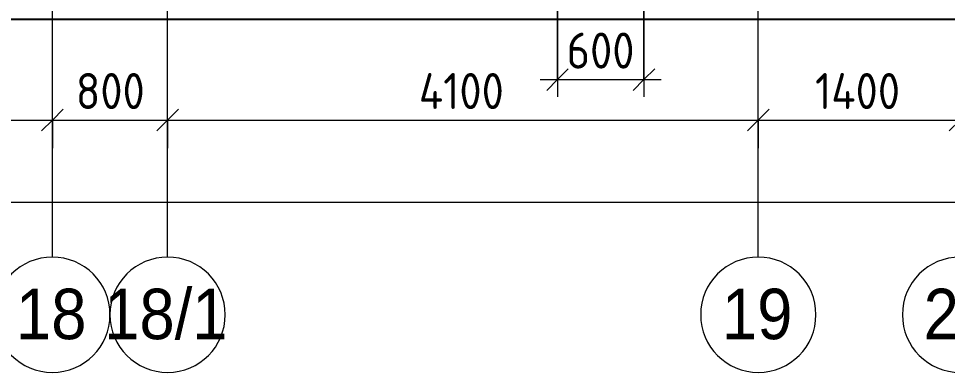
# Model space of a CAD drawing. Header units: millimetres. Extents: x 35098 to 231722, y -8553 to 29000.
# Drawn here: x 65425 to 71872, y -2706 to -252 of the extents above; entities that cross this region are included whole.
import ezdxf

# ---------------------------------------------------------------- set-up
doc = ezdxf.new("R2010")
doc.units = ezdxf.units.MM
for name, color, linetype, lineweight in [('A-ANNO-DIMS', 7, 'Continuous', 9), ('A-ANNO-DIMS-100', 7, 'Continuous', 9), ('Оси', 7, 'Continuous', 9), ('Оси-1', 7, 'Continuous', 20)]:
    doc.layers.add(name, color=color, linetype=linetype, lineweight=lineweight)
doc.layers.add('A-WALL-FNSH-1', color=7, linetype='Continuous', lineweight=9, true_color=0x3c3c3c)
doc.layers.add('A-WALL-FNSH-2', color=7, linetype='Continuous', lineweight=13, true_color=0x3c3c3c)
doc.styles.add('Arial', font='arial.ttf', dxfattribs={"width": 0.9, "height": 350})
doc.styles.add('ISOCPEUR', font='isocpeur.ttf', dxfattribs={"width": 0.9, "height": 250})
doc.dimstyles.new('ISO-2_5_0_9К_БОЛЬШОЙ', dxfattribs={"dimscale": 304.8, "dimtxt": 248.995294, "dimasz": 0.492126, "dimexe": 0.393701, "dimexo": 0.984252, "dimgap": 0, "dimtad": 1, "dimdec": 0, "dimrnd": 10, "dimzin": 0, "dimdsep": 46, "dimtxsty": 'ISOCPEUR', "dimblk1": 'OBLIQUE', "dimblk2": 'OBLIQUE', "dimsah": 1, "dimcen": 0.09, "dimdle": 0.393701, "dimazin": 0, "dimtfac": 1, "dimtdec": 4, "dimtix": 1, "dimtmove": 0, "dimatfit": 3, "dimfxl": 1, "dimtvp": 1, "dimtolj": 1, "dimtzin": 0, "dimarcsym": 2})

# ---------------------------------------------------------------- blocks, each defined once
blk = doc.blocks.new('Ось сетки - D8-29747960-План расстановки осветительного оборудования 2 этажа в осях 12-23')
at = {"layer": 'Оси-1'}
for start, end in [(360, 180), (180, 360)]:
    blk.add_arc((0, 0), 4, start, end, dxfattribs=at)
blk = doc.blocks.new('DIMBLOCK24-План расстановки осветительного оборудования 2 этажа в осях 12-23')
at = {"layer": 'A-ANNO-DIMS-100'}
for p, q in [((61160, -1149.7), (61160, -835.8)), ((65660, -1149.7), (65660, -835.8)), ((61160, -955.8), (65660, -955.8)), ((61160, -955.8), (61160, -1149.7)), ((65660, -955.8), (65660, -1149.7))]:
    blk.add_line(p, q, dxfattribs=at)
at = {"layer": 'A-ANNO-DIMS-100', "lineweight": 20}
for p, q in [((61160, -955.8), (61235, -880.8)), ((65660, -955.8), (65735, -880.8)), ((61160, -955.8), (61085, -1030.8)), ((65660, -955.8), (65585, -1030.8))]:
    blk.add_line(p, q, dxfattribs=at)
at = {"layer": 'A-ANNO-DIMS-100', "color": 0, "insert": (63082, -629.2), "char_height": 250, "width": 787.208, "attachment_point": 1, "line_spacing_factor": 1.149209, "style": 'ISOCPEUR'}
blk.add_mtext('4500', dxfattribs=at)
blk = doc.blocks.new('_Oblique')
at = {"color": 0, "linetype": 'ByBlock', "lineweight": -2}
blk.add_line((-0.5, -0.5), (0.5, 0.5), dxfattribs=at)
blk = doc.blocks.new('DIMBLOCK25-План расстановки осветительного оборудования 2 этажа в осях 12-23')
at = {"layer": 'A-ANNO-DIMS-100'}
for p, q in [((65660, -1149.7), (65660, -835.8)), ((66460, -1149.7), (66460, -835.8)), ((65660, -955.8), (66460, -955.8)), ((65660, -955.8), (65660, -1149.7)), ((66460, -955.8), (66460, -1149.7))]:
    blk.add_line(p, q, dxfattribs=at)
at = {"layer": 'A-ANNO-DIMS-100', "lineweight": 20}
for p, q in [((65660, -955.8), (65735, -880.8)), ((66460, -955.8), (66535, -880.8)), ((65660, -955.8), (65585, -1030.8)), ((66460, -955.8), (66385, -1030.8))]:
    blk.add_line(p, q, dxfattribs=at)
at = {"layer": 'A-ANNO-DIMS-100', "color": 0, "insert": (65823, -629.2), "char_height": 250, "width": 568.858, "attachment_point": 1, "line_spacing_factor": 1.149209, "style": 'ISOCPEUR'}
blk.add_mtext('800', dxfattribs=at)
blk = doc.blocks.new('DIMBLOCK26-План расстановки осветительного оборудования 2 этажа в осях 12-23')
at = {"layer": 'A-ANNO-DIMS-100'}
for p, q in [((66460, -1149.7), (66460, -835.8)), ((70560, -1149.7), (70560, -835.8)), ((66460, -955.8), (70560, -955.8)), ((66460, -955.8), (66460, -1149.7)), ((70560, -955.8), (70560, -1149.7))]:
    blk.add_line(p, q, dxfattribs=at)
at = {"layer": 'A-ANNO-DIMS-100', "lineweight": 20}
for p, q in [((66460, -955.8), (66535, -880.8)), ((70560, -955.8), (70635, -880.8)), ((66460, -955.8), (66385, -1030.8)), ((70560, -955.8), (70485, -1030.8))]:
    blk.add_line(p, q, dxfattribs=at)
at = {"layer": 'A-ANNO-DIMS-100', "color": 0, "insert": (68203.5, -629.2), "char_height": 250, "width": 735.494, "attachment_point": 1, "line_spacing_factor": 1.149209, "style": 'ISOCPEUR'}
blk.add_mtext('4100', dxfattribs=at)
blk = doc.blocks.new('DIMBLOCK27-План расстановки осветительного оборудования 2 этажа в осях 12-23')
at = {"layer": 'A-ANNO-DIMS-100'}
for p, q in [((70560, -1149.7), (70560, -835.8)), ((71960, -1149.7), (71960, -835.8)), ((70560, -955.8), (71960, -955.8)), ((70560, -955.8), (70560, -1149.7)), ((71960, -955.8), (71960, -1149.7))]:
    blk.add_line(p, q, dxfattribs=at)
at = {"layer": 'A-ANNO-DIMS-100', "lineweight": 20}
for p, q in [((70560, -955.8), (70635, -880.8)), ((71960, -955.8), (72035, -880.8)), ((70560, -955.8), (70485, -1030.8)), ((71960, -955.8), (71885, -1030.8))]:
    blk.add_line(p, q, dxfattribs=at)
at = {"layer": 'A-ANNO-DIMS-100', "color": 0, "insert": (70953.5, -629.2), "char_height": 250, "width": 735.494, "attachment_point": 1, "line_spacing_factor": 1.149209, "style": 'ISOCPEUR'}
blk.add_mtext('1400', dxfattribs=at)
blk = doc.blocks.new('DIMBLOCK107-План расстановки осветительного оборудования 2 этажа в осях 12-23')
at = {"layer": 'A-ANNO-DIMS-100'}
for p, q in [((69766, 162.5), (69766, -795.1)), ((69766, -675.1), (69766, 162.5)), ((69166, -159), (69166, -795.1)), ((69166, -675.1), (69166, -159)), ((69046, -675.1), (69886, -675.1))]:
    blk.add_line(p, q, dxfattribs=at)
at = {"layer": 'A-ANNO-DIMS-100', "lineweight": 20}
for p, q in [((69166, -675.1), (69241, -600.1)), ((69766, -675.1), (69841, -600.1)), ((69166, -675.1), (69091, -750.1)), ((69766, -675.1), (69691, -750.1))]:
    blk.add_line(p, q, dxfattribs=at)
at = {"layer": 'A-ANNO-DIMS-100', "color": 0, "insert": (69229, -348.5), "char_height": 250, "width": 568.858, "attachment_point": 1, "line_spacing_factor": 1.149209, "style": 'ISOCPEUR'}
blk.add_mtext('600', dxfattribs=at)
blk = doc.blocks.new('DIMBLOCK118-План расстановки осветительного оборудования 2 этажа в осях 12-23')
at = {"layer": 'A-ANNO-DIMS-100'}
for p, q in [((38310, -1719.8), (38310, -1405.8)), ((84560, -1719.8), (84560, -1405.8)), ((38190, -1525.8), (84680, -1525.8)), ((38310, -1525.8), (38310, -1719.8)), ((84560, -1525.8), (84560, -1719.8))]:
    blk.add_line(p, q, dxfattribs=at)
at = {"layer": 'A-ANNO-DIMS-100', "lineweight": 20}
for p, q in [((38310, -1525.8), (38385, -1450.8)), ((84560, -1525.8), (84635, -1450.8)), ((38310, -1525.8), (38235, -1600.8)), ((84560, -1525.8), (84485, -1600.8))]:
    blk.add_line(p, q, dxfattribs=at)
at = {"layer": 'A-ANNO-DIMS-100', "color": 0, "insert": (61028, -1199.2), "char_height": 250, "width": 976.828, "attachment_point": 1, "line_spacing_factor": 1.149209, "style": 'ISOCPEUR'}
blk.add_mtext('46250', dxfattribs=at)

msp = doc.modelspace()

# ---------------------------------------------------------------- linework, layer by layer
at = {"layer": 'A-WALL-FNSH-1'}
msp.add_line((38742.7, -258), (75858, -258), dxfattribs=at)
at = {"layer": 'A-WALL-FNSH-2'}
msp.add_line((38742.7, -253), (75853, -253), dxfattribs=at)
at = {"layer": 'Оси'}
for p, q in [((65660, -1906.3), (65660, 593.7)), ((66460, -1906.3), (66460, 593.7)), ((70560, -1906.3), (70560, 593.7))]:
    msp.add_line(p, q, dxfattribs=at)

# ---------------------------------------------------------------- block references
at = {"layer": 'Оси-1', "xscale": 99.99999999999993, "yscale": 99.99999999999993, "zscale": 99.99999999999993}
for p in [(65660, -2306.3), (66460, -2306.3), (70560, -2306.3), (71960, -2306.3)]:
    msp.add_blockref('Ось сетки - D8-29747960-План расстановки осветительного оборудования 2 этажа в осях 12-23', p, dxfattribs=at)

# ---------------------------------------------------------------- texts
at = {"layer": 'Оси', "char_height": 350, "attachment_point": 1, "style": 'Arial'}
for s, insert, width in [('18', (65407.4, -2125.6), 606.076), ('18/1', (66019.7, -2125.6), 1060.633), ('19', (70307.4, -2125.6), 606.076), ('20', (71707.4, -2125.6), 606.076)]:
    msp.add_mtext(s, dxfattribs=dict(at, insert=insert, width=width))

# ---------------------------------------------------------------- dimensions: what is measured, and where the dimension line sits
at = {"layer": 'A-ANNO-DIMS'}
for base, p1, p2, override, picture, middle in [((69766, -675.1), (69166, 141), (69766, 462.5), {"dimpost": '<>', "dimfxl": 680.707169}, 'DIMBLOCK107-План расстановки осветительного оборудования 2 этажа в осях 12-23', (69466, -550.1)), ((65660, -955.8), (61160, -849.7), (65660, -849.7), {"dimpost": '<>', "dimfxl": 4500}, 'DIMBLOCK24-План расстановки осветительного оборудования 2 этажа в осях 12-23', (63410, -830.8)), ((66460, -955.8), (65660, -849.7), (66460, -849.7), {"dimpost": '<>', "dimfxl": 800}, 'DIMBLOCK25-План расстановки осветительного оборудования 2 этажа в осях 12-23', (66060, -830.8)), ((70560, -955.8), (66460, -849.7), (70560, -849.7), {"dimpost": '<>', "dimfxl": 4100}, 'DIMBLOCK26-План расстановки осветительного оборудования 2 этажа в осях 12-23', (68510, -830.8)), ((71960, -955.8), (70560, -849.7), (71960, -849.7), {"dimpost": '<>', "dimfxl": 1400}, 'DIMBLOCK27-План расстановки осветительного оборудования 2 этажа в осях 12-23', (71260, -830.8)), ((84560, -1525.8), (38310, -1419.8), (84560, -1419.8), {"dimpost": '<>', "dimfxl": 46250}, 'DIMBLOCK118-План расстановки осветительного оборудования 2 этажа в осях 12-23', (61435, -1400.8))]:
    dim = msp.add_linear_dim(base=base, p1=p1, p2=p2, dimstyle='ISO-2_5_0_9К_БОЛЬШОЙ', override=override, dxfattribs=at)
    dim.commit()
    dim.dimension.update_dxf_attribs({"geometry": picture, "text_midpoint": middle})

doc.saveas('drawing.dxf')
